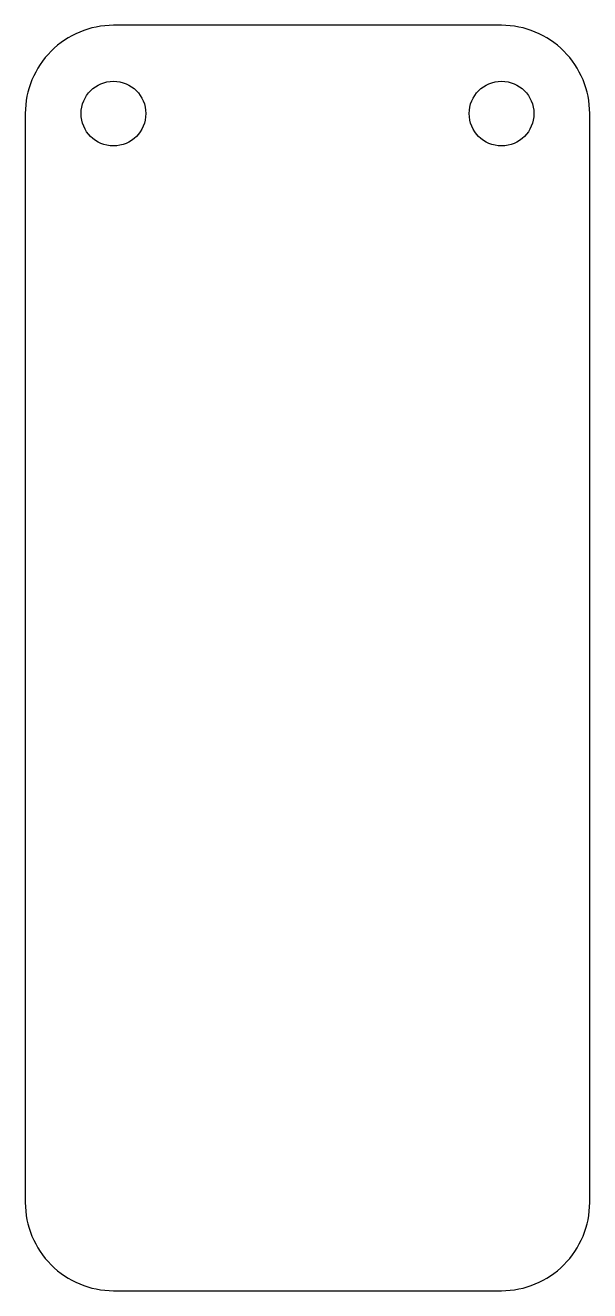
# Model space of a CAD drawing. Header units: millimetres. Extents: x -19.2 to 0, y -43 to 0.
import ezdxf

# ---------------------------------------------------------------- set-up
doc = ezdxf.new("R2010")
doc.units = ezdxf.units.MM
doc.layers.get('0').update_dxf_attribs({"linetype": 'CONTINUOUS'})

msp = doc.modelspace()

# ---------------------------------------------------------------- linework, layer by layer
msp.add_lwpolyline([(-3, -43, 0.414214), (0, -40), (0, -3, 0.414214), (-3, 0), (-16.2, 0, 0.414214), (-19.2, -3), (-19.2, -40, 0.414214), (-16.2, -43)], format="xyb", close=True)
for centre in [(-16.2, -3), (-3, -3)]:
    msp.add_circle(centre, 1.1)

doc.saveas('drawing.dxf')
